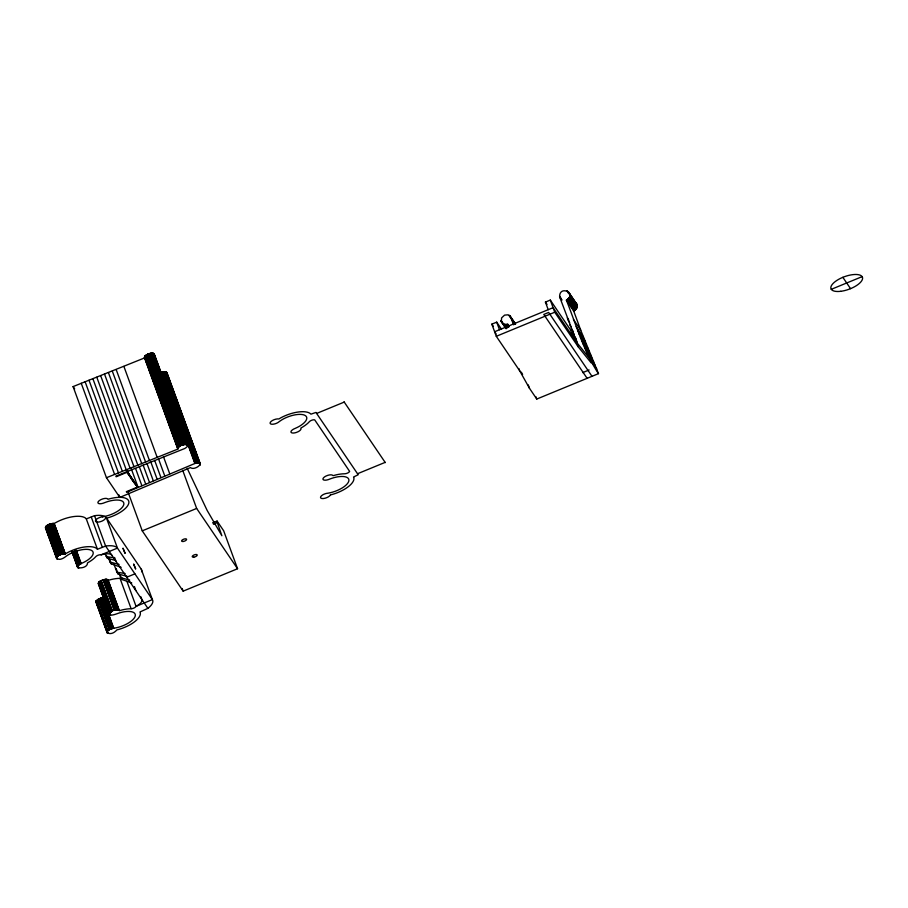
<?xml version="1.0" encoding="UTF-8"?>
<svg xmlns="http://www.w3.org/2000/svg" width="908" height="908" viewBox="0 0 908 908"><rect width="100%" height="100%" fill="white"/><g stroke="black" fill="none" stroke-linecap="round" stroke-linejoin="round"><path stroke-width="1.36" d="M577.011 342.827L559.634 296.882C559.271 284.556 577.715 293.602 566.388 300.173C576.251 324.916 583.617 351.396 598.486 373.642L536.776 399.055L529.489 388.306L519.716 370.85L496.29 336.3L491.841 324.156L496.71 322.147L501.477 329.173M566.388 300.173L573.674 310.922C577.216 309.741 578.566 304.339 575.195 302.182M45.865 528.467C44.696 524.938 51.302 523.246 54.151 523.541A22.042 8.796 -20.1 0 1 86.226 518.74L97.451 549.261L105.623 546.071A19.261 7.684 -20.1 0 1 117.45 548.103L152.385 599.609A19.261 7.684 -20.1 0 1 147.879 608.36L139.98 611.981A22.042 8.796 -20.1 0 1 116.894 629.902C109.686 638.267 100.709 629.97 115.066 628.018A16.753 6.685 -20.1 0 0 135.326 615.454A16.753 6.685 -20.1 0 0 116.406 613.944C102.797 618.859 113.194 606.238 119.811 610.562A22.042 8.796 -20.1 0 1 131.149 608.735A3.36 1.339 -20.1 0 0 136.052 606.328L152.385 599.609L141.273 569.225L106.327 517.719L117.45 548.103L101.117 554.822A3.36 1.339 -20.1 0 0 95.805 556.638A22.042 8.796 -20.1 0 1 87.474 562.903C87.86 569.815 69.212 569.134 81.981 563.187A16.753 6.685 -20.1 0 0 91.027 550.157A16.753 6.685 -20.1 0 0 66.284 556.116C55.921 564.617 52.812 553.608 65.263 553.925A22.042 8.796 -20.1 0 1 97.338 549.113L97.451 549.261M135.655 568.828L133.601 564.027L135.587 568.862M99.471 584.695C95.726 581.392 106.191 577.794 108.699 580.189A22.042 8.796 -20.1 0 1 120.026 578.351A3.36 1.339 -20.1 0 0 122.024 577.987M135.769 484.713L137.675 487.006L126.314 491.693L126.711 492.284L194.868 463.489C206.763 460.594 195.254 471.331 190.43 467.586L119.811 497.414L106.452 477.721L73.094 386.592L144.52 357.945C143.986 354.165 155.075 350.76 153.963 355.505M106.452 477.721L177.866 449.074C177.423 443.093 193.744 443.32 184.721 448.518L115.781 476.167L116.19 476.768L127.551 472.081L126.802 470.775M103.943 597.646C101.503 597.668 93.694 600.097 96.77 603.003M187.74 445.828L153.917 353.598M166.629 373.88C168.003 370.997 163.009 371.622 161.522 372.359L194.868 463.489M54.151 523.541L65.263 553.925L54.094 523.541M548.205 309.685L545.424 302.092L550.305 300.083L570.145 329.343A18.228 1.657 67.6 0 0 576.512 342.214L578.18 346.777L591.199 362.894M496.29 336.3L554.743 312.227L578.18 346.777M316.631 413.446L344.234 402.085M86.339 518.888L94.511 515.699A19.261 7.684 -20.1 0 1 105.884 517.22M142.25 530.851L196.65 508.446L237.556 568.737L183.155 591.142L142.25 530.851L128.3 492.738M213.153 522.645L217.08 521.067L223.652 530.749L237.556 568.737M213.437 524.256L217.296 522.52L217.08 521.067M582.698 372.609L589.11 369.976M357.525 473.738L385.14 462.376M126.802 577.193L134.917 573.856M831.274 289.334L862.135 276.634M513.678 324.826L510.194 316.188L507.754 314.826L504.564 315.133L501.602 317.891L501.352 321.704L503.963 324.338L507.901 324.258L508.843 326.835M102.525 516.8L102.797 516.754A16.753 6.685 -20.1 0 0 123.84 504.246A16.753 6.685 -20.1 0 0 104.942 502.544L104.636 502.646A5.289 2.111 -20.1 0 1 98.246 503.293A5.289 2.111 -20.1 0 1 100.947 499.616L102.74 498.901A5.289 2.111 -20.1 0 1 107.893 499.264L108.336 499.162A22.042 8.796 -20.1 0 1 128.845 502.896A22.042 8.796 -20.1 0 1 105.43 518.502L105.328 518.559A5.289 2.111 -20.1 0 1 98.927 522.021A5.289 2.111 -20.1 0 1 95.794 520.057A5.289 2.111 -20.1 0 1 102.525 516.8L102.763 516.777M105.283 553.801L106.281 556.536L114.453 557.852M113.943 564.095L116.905 572.199L125.077 573.515M106.281 556.536L107.496 558.318L115.259 560.372M108.427 557.671L110.027 562.041L119.073 564.436M116.905 572.199L118.119 573.981L127.177 576.376M119.05 573.334L120.65 577.704L129.696 580.099M110.027 562.041L111.241 563.834L121.15 567.33M120.65 577.704L121.865 579.497L131.773 582.981M56.988 558.851L45.445 527.344M147.879 608.36L105.623 546.071L94.511 515.699M842.851 277.315L850.546 288.653M568.499 291.922L576.886 304.35M567.909 291.445L577.034 304.838M569.804 294.34L577.125 305.338M567.228 291.071L577.159 305.599M566.989 290.969L568.442 293.114M569.872 295.111L577.159 306.121M569.861 295.633L577.148 306.382M569.827 295.894L577.113 306.643M569.781 296.156L577.068 306.904M569.725 296.417L577.011 307.154M569.645 296.666L576.943 307.415M569.566 296.927L576.852 307.664M569.464 297.177L576.75 307.914M569.35 297.415L576.637 308.164M569.225 297.665L576.512 308.402M569.089 297.892L576.376 308.641M568.941 298.13L576.228 308.868M568.783 298.346L576.069 309.095M568.601 298.562L575.899 309.31M568.419 298.766L575.717 309.514M568.226 298.97L575.524 309.707M568.033 299.152L575.32 309.9M567.818 299.334L575.105 310.082M567.591 299.504L574.889 310.252M567.364 299.663L574.662 310.4M567.137 299.81L574.423 310.547M566.887 299.946L574.185 310.684M566.649 300.071L573.935 310.808M559.566 296.11L561.03 298.528M559.6 296.632L561.791 299.856M559.634 296.882L561.825 300.105M573.447 319.468L580.734 330.217L598.486 373.642M576.171 326.63L583.458 337.367M577.567 330.194L584.854 340.931M578.986 333.747L586.273 344.495M567.25 317.879L568.703 320.036M580.428 337.288L587.714 348.036M568.181 320.399L569.645 322.556M581.892 340.829L589.178 351.566M583.367 344.348L590.665 355.096M569.929 325.064L571.382 327.209M584.877 347.866L592.164 358.603M571.302 328.628L573.493 331.851M586.409 351.362L593.696 362.11M572.698 332.203L574.151 334.348M587.964 354.858L595.251 365.606M596.817 369.091L589.53 358.342L576.512 342.214L553.086 307.676L494.622 331.749L496.177 334.053M574.117 335.756L576.296 338.979M575.558 339.297L577.011 341.442M545.424 302.092L547.013 304.43M591.993 376.321L548.659 312.443L543.79 314.452L587.124 378.33M510.194 316.188L515.619 324.099M509.626 315.678L515.12 323.52M509.206 315.382L515.245 324.122M508.979 315.258L511.159 318.481M513.349 321.704L514.813 323.861M511.658 319.446L513.849 322.669M507.651 324.36L509.104 326.505M507.39 324.44L508.843 326.596M507.118 324.519L508.582 326.664M506.857 324.576L508.31 326.721M506.585 324.621L508.037 326.766M506.312 324.655L507.776 326.801M506.04 324.678L507.504 326.823M505.779 324.678L507.231 326.835M505.506 324.678L506.97 326.823M505.245 324.655L506.698 326.801M504.973 324.621L507.163 327.845M504.723 324.565L506.902 327.788M504.462 324.508L506.653 327.731M503.997 324.235L506.403 327.652M503.963 324.338L506.153 327.561M501.091 320.456L502.567 322.862M503.497 324.133L506.414 328.424M501.159 320.967L506.187 328.299M501.205 321.216L505.756 328.015M501.454 321.943L506.096 328.764M491.841 324.156L493.43 326.494M344.075 401.847L385.298 462.615M73.094 386.592L74.672 388.908M126.632 470.582L137.471 486.54M126.45 470.401L137.675 487.006M126.416 470.934L135.984 484.849M126.972 471.956L133.204 481.138M126.507 471.751L129.855 476.439M130.4 477.483L135.315 484.475M521.306 372.11L522.611 374.436M187.196 468.324L207.137 510.409L221.87 535.754L217.296 522.52M114.533 557.444L116.076 561.394M573.674 310.922L580.734 330.217M550.305 300.083L554.743 312.227M535.947 396.773L536.776 399.055M528.24 384.89L529.489 388.306M518.888 368.569L519.716 370.85M496.71 322.147L499.491 329.74M166.902 372.53L200.339 463.977M166.595 372.178L200.305 464.34M166.357 372.042L200.214 464.601M166.085 371.928L200.146 464.726M165.926 371.883L199.976 464.998M165.755 371.837L199.102 462.966M165.585 371.815L198.931 462.932M165.199 371.769L198.738 462.91M164.984 371.758L198.341 462.887M164.779 371.758L198.126 462.876M164.552 371.758L197.899 462.887M164.325 371.769L197.672 462.898M164.087 371.792L197.433 462.91M163.849 371.815L197.195 462.944M163.599 371.849L196.945 462.978M163.349 371.883L196.696 463.012M163.088 371.94L196.446 463.069M162.838 371.985L196.185 463.114M162.577 372.053L195.924 463.182M162.316 372.121L195.663 463.25M162.055 372.189L195.402 463.318M161.783 372.269L195.129 463.398M154.212 353.836L187.774 445.59M153.668 353.473L187.706 445.953M153.52 353.416L187.025 445.034M153.361 353.371L186.934 445.17M153.021 353.291L186.549 444.455M152.828 353.269L186.185 444.398M152.635 353.257L185.981 444.375M152.431 353.246L185.777 444.375M152.215 353.235L185.561 444.364M151.988 353.246L185.346 444.375M151.761 353.257L185.107 444.387M151.523 353.28L184.88 444.398M151.284 353.303L184.63 444.432M151.034 353.337L184.392 444.466M150.785 353.371L184.131 444.5M150.535 353.428L183.881 444.545M150.274 353.473L183.62 444.602M150.013 353.541L183.359 444.67M149.752 353.609L183.098 444.738M149.491 353.677L182.837 444.806M149.23 353.757L182.576 444.886M148.969 353.848L182.315 444.977M148.708 353.938L182.054 445.068M148.447 354.041L181.793 445.17M148.186 354.143L181.532 445.272M147.936 354.245L181.282 445.374M147.686 354.358L181.032 445.488M147.436 354.472L180.783 445.601M147.198 354.597L180.544 445.726M146.96 354.722L180.317 445.851M146.733 354.846L180.09 445.976M146.517 354.983L179.863 446.112M146.302 355.107L179.659 446.237M146.109 355.244L179.455 446.373M145.904 355.38L179.262 446.509M145.723 355.527L179.069 446.645M145.552 355.664L178.899 446.793M145.382 355.8L178.728 446.929M145.235 355.947L178.581 447.076M145.087 356.084L178.445 447.213M144.962 356.231L178.308 447.349M144.849 356.367L178.093 447.633M144.644 356.64L177.991 447.769M144.565 356.776L177.855 448.041M144.451 357.037L177.73 448.416M144.372 357.411L177.866 449.074M182.712 470.333L196.65 508.446M163.451 456.645L169.739 473.817M158.469 458.71L164.745 475.883M123.897 366.435L157.243 457.564M154.632 460.322L160.92 477.483M150.807 461.934L157.095 479.095M116.179 369.567L149.525 460.696M146.982 463.545L153.27 480.718M112.308 371.122L145.666 462.251M143.169 465.18L149.457 482.352M108.438 372.666L141.796 463.795M139.367 466.814L145.655 483.987M104.568 374.209L137.914 465.339M182.19 588.52L183.155 591.142M135.564 468.46L141.852 485.632M100.686 375.742L134.032 466.86M131.285 468.789L138.05 487.278M96.804 377.251L130.15 468.38M127.506 470.457L129.435 475.735M92.911 378.772L126.257 469.901M89.018 380.27L122.364 471.4M85.125 381.769L118.471 472.898M81.221 383.244L114.567 474.373M118.846 494.781L119.811 497.414M140.74 596.579L141.932 599.677A11.339 4.517 -20.1 0 1 136.052 606.328L126.87 581.234M120.594 576.024L121.865 579.497M120.026 578.351L131.149 608.735M116.122 568.521L118.119 573.981M109.119 558.045L111.241 563.834M106.497 555.594L107.496 558.318M91.265 517.038L102.377 547.411M108.075 579.996L119.368 610.698M107.78 579.758L119.107 610.29M107.53 579.633L118.778 610.074M107.382 579.576L118.494 609.96M107.053 579.497L118.346 609.915M106.883 579.463L117.995 609.835M106.69 579.44L117.813 609.813M106.497 579.418L117.609 609.801M106.293 579.406L117.404 609.79M106.077 579.406L117.189 609.779M105.85 579.406L116.973 609.79M105.623 579.418L116.746 609.801M105.385 579.44L116.508 609.813M105.146 579.463L116.269 609.847M104.897 579.497L116.02 609.881M104.647 579.542L115.77 609.915M104.397 579.588L115.509 609.96M104.136 579.644L115.259 610.017M103.875 579.701L114.998 610.085M103.614 579.769L114.737 610.153M103.353 579.849L114.465 610.221M103.092 579.928L114.204 610.301M101.299 580.643L112.422 611.016M101.06 580.757L112.183 611.141M100.833 580.882L111.945 611.266M100.606 581.018L111.718 611.39M100.391 581.143L111.502 611.515M100.175 581.279L111.287 611.651M99.971 581.415L111.082 611.788M99.778 581.551L110.889 611.924M99.596 581.688L110.708 612.06M99.415 581.824L110.538 612.208M99.256 581.971L110.367 612.344M99.108 582.107L110.22 612.48M98.961 582.244L110.072 612.628M98.836 582.391L109.834 612.9M98.609 582.664L110.594 615.068M98.518 582.8L110.265 614.988M98.439 582.936L110.129 614.932M98.325 583.197L109.369 613.831M98.246 583.572L109.584 614.568M102.627 597.85L113.75 628.222M102.388 597.884L113.5 628.257M102.127 597.929L113.25 628.302M101.878 597.975L112.989 628.347M101.617 598.031L112.728 628.404M101.355 598.1L112.467 628.472M101.094 598.168L112.206 628.54M100.833 598.247L111.945 628.62M100.572 598.327L111.684 628.699M100.311 598.417L111.423 628.79M100.05 598.508L111.162 628.881M99.789 598.61L110.901 628.983M99.528 598.712L110.651 629.085M99.278 598.815L110.39 629.199M99.029 598.928L110.152 629.312M98.79 599.053L109.902 629.426M98.552 599.166L109.664 629.55M98.325 599.291L109.437 629.675M98.098 599.428L109.21 629.8M96.77 600.381L107.734 630.901M96.486 600.665L107.598 631.037M96.362 600.801L107.473 631.185M96.248 600.948L107.36 631.321M96.146 601.085L107.882 633.375M96.055 601.221L107.734 633.319M95.919 601.482L107.473 633.205M95.839 601.743L107.258 633.046M76.34 550.316L81.175 563.528M76.09 550.43L80.925 563.63M75.841 550.532L80.676 563.743M75.591 550.657L80.426 563.857M75.353 550.77L80.188 563.981M75.126 550.895L79.961 564.106M74.899 551.02L79.734 564.231M74.683 551.156L79.507 564.367M74.467 551.292L79.302 564.492M74.263 551.428L79.098 564.628M74.07 551.565L78.905 564.765M73.888 551.701L78.724 564.901M73.707 551.837L78.542 565.048M73.548 551.985L78.383 565.185M73.389 552.121L78.224 565.332M73.253 552.257L78.088 565.468M72.64 551.077L78.78 567.954M72.526 551.224L78.599 567.92M72.322 551.496L78.281 567.829M72.243 551.633L78.133 567.772M72.129 551.894L77.77 567.579M72.061 552.143L77.668 567.5M53.913 523.507L65.024 553.88M53.72 523.485L64.831 553.869M53.515 523.473L64.627 553.846M53.3 523.473L64.423 553.846M53.084 523.473L64.196 553.846M52.857 523.485L63.969 553.857M52.619 523.496L63.742 553.869M52.38 523.519L63.503 553.903M52.142 523.553L63.254 553.925M51.892 523.587L63.004 553.971M51.642 523.632L62.754 554.016M51.381 523.689L62.493 554.062M51.12 523.746L62.232 554.118M50.859 523.814L61.971 554.186M50.598 523.882L61.71 554.266M50.337 523.961L61.449 554.334M50.076 524.052L61.188 554.425M49.815 524.132L60.927 554.516M49.554 524.234L60.666 554.606M49.293 524.336L60.405 554.709M49.032 524.438L60.155 554.811M48.782 524.552L59.905 554.924M48.544 524.665L59.656 555.038M48.294 524.779L59.417 555.163M48.067 524.903L59.179 555.287M47.84 525.028L58.952 555.412M47.613 525.164L58.725 555.537M47.398 525.289L58.521 555.673M47.193 525.426L58.305 555.809M47 525.562L58.112 555.946M46.807 525.709L57.93 556.082M46.626 525.846L57.749 556.218M46.467 525.982L57.579 556.354M46.308 526.129L57.42 556.502M46.16 526.265L57.283 556.638M46.024 526.402L57.147 556.786M45.911 526.549L57.022 556.922M45.797 526.685L56.818 557.194M45.616 526.958L57.374 559.033M45.548 527.094L57.238 558.976M45.411 527.82L56.648 558.511M134.463 586.591L135.803 590.461M213.176 523.451L213.017 522.724M101.117 554.822A11.339 4.517 -20.1 0 1 111.832 555.197M141.273 569.225A19.261 7.684 -20.1 0 1 141.659 571.756M330.387 494.951L330.376 494.996A5.289 2.111 -20.1 0 1 323.361 498.537A5.289 2.111 -20.1 0 1 321.455 495.802L322.783 494.837A5.289 2.111 -20.1 0 1 327.561 493.237L328.639 493.067A16.753 6.685 -20.1 0 0 348.899 480.491A16.753 6.685 -20.1 0 0 329.979 478.981L329.672 479.084A5.289 2.111 -20.1 0 1 323.282 479.742A5.289 2.111 -20.1 0 1 325.995 476.053L327.777 475.349A5.289 2.111 -20.1 0 1 332.827 475.508L333.384 475.599A22.042 8.796 -20.1 0 1 344.711 473.772A3.36 1.339 -20.1 0 0 349.625 471.377L314.69 419.859A3.36 1.339 -20.1 0 0 309.378 421.675A22.042 8.796 -20.1 0 1 301.047 427.94L300.832 428.349A5.289 2.111 -20.1 0 1 298.164 431.697L296.405 432.435A5.289 2.111 -20.1 0 1 290.969 432.117A5.289 2.111 -20.1 0 1 295.259 428.36L295.554 428.224A16.753 6.685 -20.1 0 0 304.6 415.194A16.753 6.685 -20.1 0 0 279.857 421.164L279.062 421.755A5.289 2.111 -20.1 0 1 274.67 423.923L272.911 424.24A5.289 2.111 -20.1 0 1 271.072 421.471A5.289 2.111 -20.1 0 1 278.779 418.951L278.904 418.929A22.042 8.796 -20.1 0 1 310.911 414.161L315.95 412.448L358.206 474.736L353.553 477.018A22.042 8.796 -20.1 0 1 330.467 494.939L330.467 494.939M123.034 548.33L125.032 553.188L123.034 548.33M840.751 291.309A16.753 6.685 -20.1 0 0 862.452 277.258A16.753 6.685 -20.1 0 0 836.915 280.39A16.753 6.685 -20.1 0 0 840.751 291.309M193.79 557.149A2.645 1.056 -20.1 0 0 197.206 554.924A2.645 1.056 -20.1 0 0 193.177 555.424A2.645 1.056 -20.1 0 0 193.79 557.149M183.155 541.486A2.645 1.056 -20.1 0 0 186.583 539.261A2.645 1.056 -20.1 0 0 182.553 539.761A2.645 1.056 -20.1 0 0 183.155 541.486"/></g></svg>
